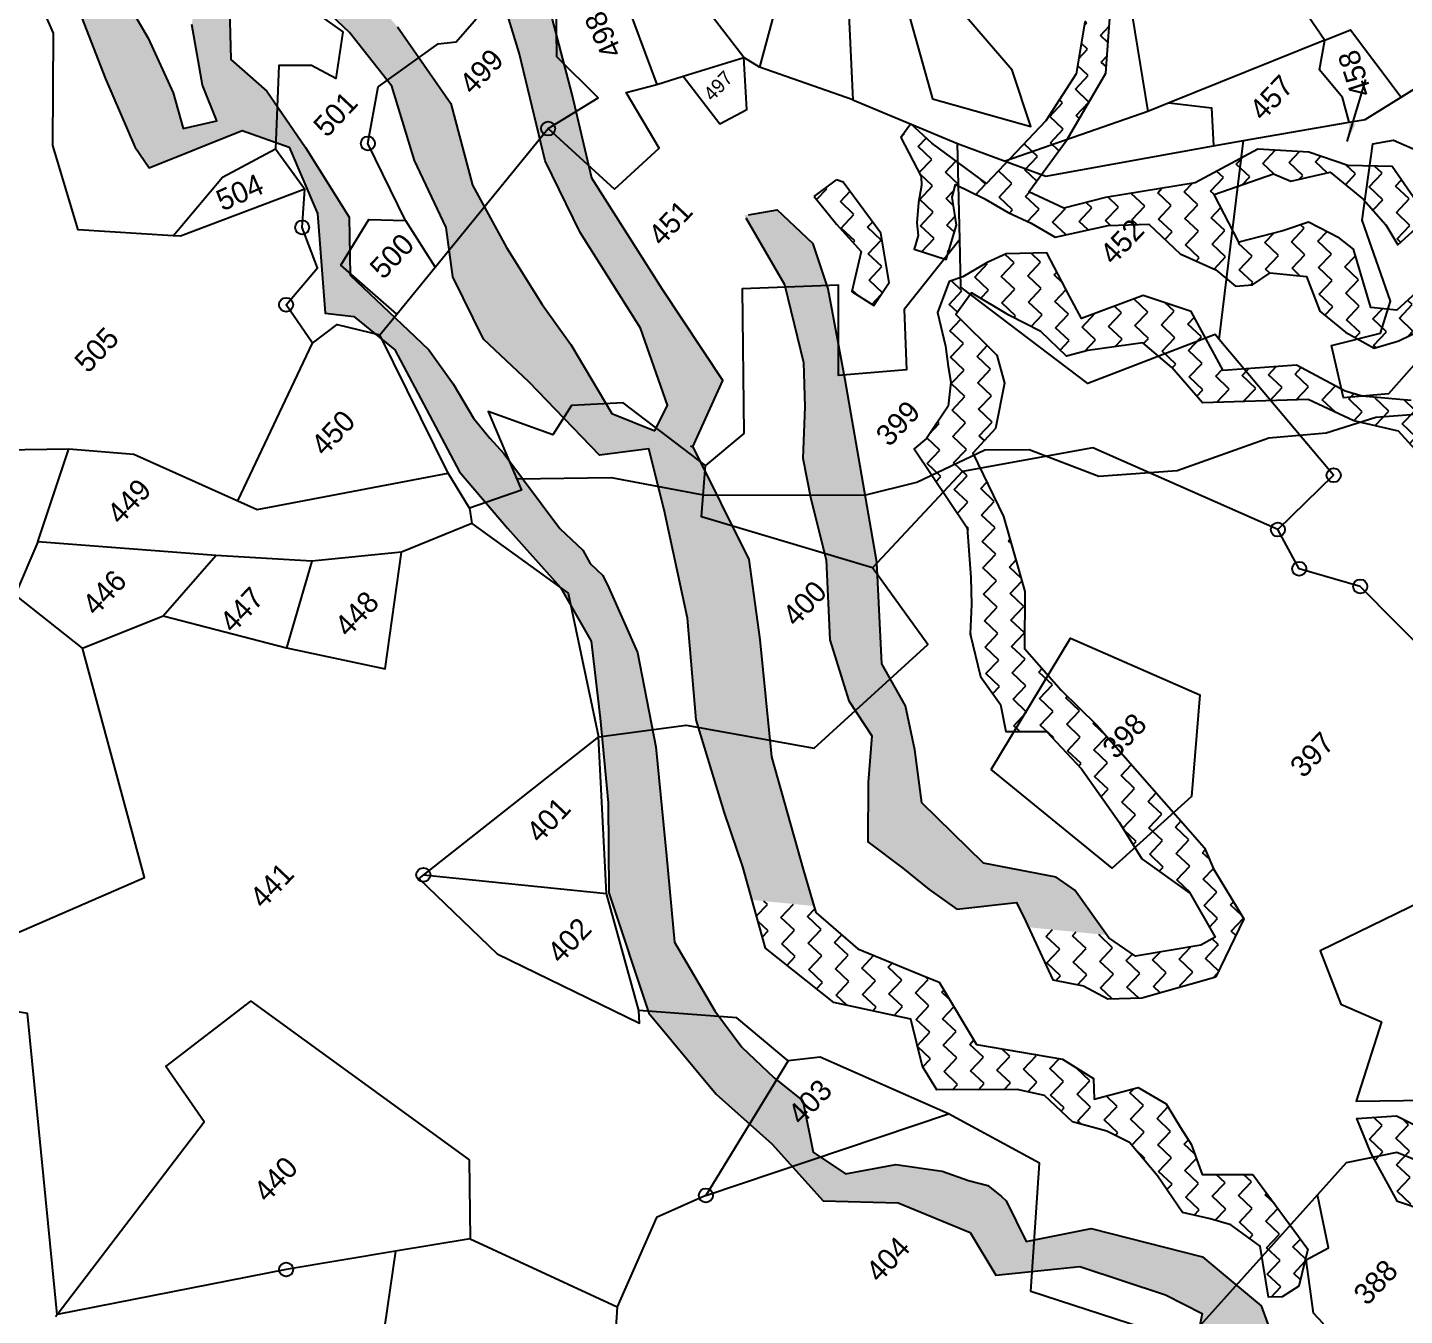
# Model space of a CAD drawing. Header units: metres. Extents: x 302481 to 307962, y 1946667 to 1951250.
# Drawn here: x 306619.2 to 307092.8, y 1948407.3 to 1948850.5 of the extents above; entities that cross this region are included whole.
import ezdxf

# ---------------------------------------------------------------- set-up
doc = ezdxf.new("R2010")
doc.units = ezdxf.units.M
for name, color, linetype in [('LINE_WATER', 4, 'Continuous'), ('POLY_HATCH', 12, 'Continuous'), ('POLY_PARCEL', 6, 'Continuous'), ('SYM_ARROW', 1, 'Continuous'), ('SYM_STONE', 1, 'Continuous'), ('TEXT_PARCEL', 7, 'Continuous')]:
    doc.layers.add(name, color=color, linetype=linetype)
doc.styles.get("Standard").update_dxf_attribs({"font": 'simplex.shx'})
doc.styles.add('TEXT_MAP', font='')
doc.styles.get('TEXT_MAP').set_extended_font_data('Kruti Dev 050')
doc.dimstyles.get("Standard").update_dxf_attribs({"dimtxt": 0.18, "dimasz": 0.18, "dimexe": 0.18, "dimexo": 0.0625, "dimgap": 0.09, "dimtad": 0, "dimtih": 1, "dimtoh": 1, "dimdec": 4, "dimzin": 0, "dimdsep": 46, "dimtxsty": 'Standard', "dimcen": 0.09, "dimadec": 0, "dimazin": 0, "dimtfac": 1, "dimtdec": 4, "dimtofl": 0, "dimtmove": 0, "dimatfit": 3, "dimfxl": 1, "dimtolj": 1, "dimtzin": 0, "dimarcsym": 0})
pattern_1 = [(46.59836, (306648.6593, 1946662.5794), (-0.253821, 9.096249), [6.434523, -6.434523]), (136.59836, (306653.0805, 1946667.2544), (-9.096249, -0.253821), [6.434523, -6.434523])]

# ---------------------------------------------------------------- blocks, each defined once
blk = doc.blocks.new('STONE')
blk.add_circle((0, 0), 0.851)
blk = doc.blocks.new('TEXTARROW')
blk.add_leader([(0.04, -0.01), (8.68, -0.01)], dimstyle='Standard', override={"dimtxt": 2.5, "dimasz": 2.5, "dimexe": 1.25, "dimexo": 0.625, "dimgap": 0.625, "dimtad": 1, "dimtih": 0, "dimtoh": 0, "dimzin": 8, "dimcen": 2.5, "dimtofl": 1})

msp = doc.modelspace()

# ---------------------------------------------------------------- hatches: boundary and pattern name
at = {"layer": 'POLY_HATCH'}
h = msp.add_hatch(dxfattribs=at)
h.set_pattern_fill('ZIGZAG', color=256, scale=2.026621, angle=46.5984, style=0)
h.set_pattern_definition(pattern_1)
h.paths.add_polyline_path([(306741.79, 1949129.05), (306744.25, 1949143.9), (306753.24, 1949182.16), (306749.5, 1949187.67), (306742.5, 1949187.23), (306738.91, 1949163.47), (306735.98, 1949157.19), (306730.04, 1949147.71), (306725.87, 1949144.11), (306726.97, 1949132.51), (306716.38, 1949108.56), (306703.07, 1949084.92), (306692.96, 1949071.84), (306688.44, 1949067.06), (306686.02, 1949056.53), (306682.65, 1949052.17), (306695.55, 1949048.27), (306704.21, 1949057.43), (306718, 1949077.6), (306728.4, 1949094.17)])
h.paths.add_polyline_path([(306694.07, 1949138.51), (306706.37, 1949156.31), (306707.89, 1949167.01), (306696.06, 1949159.92), (306680.43, 1949136.81), (306654.25, 1949109.12), (306625.19, 1949042.23), (306613.76, 1949028.67), (306613.2, 1948999.56), (306626.1, 1948980.26), (306637.05, 1948963.92), (306641.18, 1948940.94), (306643.43, 1948913.62), (306634.04, 1948877.82), (306637.76, 1948854.12), (306645.99, 1948832.83), (306656.14, 1948809.45), (306660.98, 1948802.23), (306692.95, 1948815.15), (306709.12, 1948809.32), (306718.97, 1948786.51), (306721.55, 1948752.19), (306731.37, 1948751.11), (306745.49, 1948739.57), (306756.41, 1948719.08), (306767.8, 1948697.6), (306784.27, 1948678.26), (306802.48, 1948657.83), (306813.07, 1948639.33), (306816.15, 1948612.89), (306818.88, 1948583.73), (306819.2, 1948552.71), (306832.87, 1948511.31), (306856.09, 1948483.45), (306875.25, 1948466.35), (306892.82, 1948446.68), (306918.64, 1948446.06), (306943.47, 1948435.8), (306952.33, 1948421.12), (306981.18, 1948424.13), (307010.59, 1948414.42), (307023.2, 1948407.99), (307018.89, 1948385.82), (307010.34, 1948373.77), (306973.72, 1948356.96), (306963.31, 1948344.23), (306931.79, 1948331.52), (306930.17, 1948318.21), (306922.23, 1948306.81), (306908.77, 1948301.58), (306903.85, 1948290.1), (306892.79, 1948284.67), (306876.71, 1948282.96), (306862.18, 1948268.68), (306834.99, 1948260.94), (306833.99, 1948261.58), (306832.24, 1948256.48), (306844.81, 1948250.64), (306878.93, 1948264.4), (306881.75, 1948274.56), (306890.34, 1948272.48), (306902.67, 1948275.15), (306912.17, 1948282.01), (306913.84, 1948291.75), (306917.53, 1948298.83), (306925.75, 1948295.58), (306932.6, 1948300.43), (306935.15, 1948306.31), (306937.33, 1948311.8), (306938.69, 1948318.82), (306939.73, 1948323.11), (306942.08, 1948322.4), (306952.17, 1948321.92), (306965.88, 1948330.83), (306976.47, 1948340.44), (306978.87, 1948351.75), (306990.54, 1948350.53), (307006.72, 1948354.09), (307024.49, 1948370.49), (307029.97, 1948382.66), (307032.02, 1948392.8), (307037.19, 1948387.91), (307038.1, 1948383.28), (307036.51, 1948370.44), (307035.92, 1948363.45), (307029.16, 1948355.5), (307023.26, 1948344.48), (307021.47, 1948339.39), (307014.83, 1948326.8), (307003.99, 1948312.15), (306997.57, 1948306.15), (306984.86, 1948303.07), (306973.07, 1948294.6), (306964.72, 1948288.16), (306953.25, 1948282.41), (306944.06, 1948278.27), (306946.89, 1948259.74), (306955.35, 1948262.31), (306966.78, 1948269.61), (306978.5, 1948280.41), (306981.1, 1948284.75), (306984.15, 1948286.38), (307007.56, 1948295.19), (307017.71, 1948306.72), (307024.47, 1948314.67), (307029.91, 1948328.39), (307032.1, 1948333.1), (307046.27, 1948353.66), (307049.43, 1948365.77), (307050.7, 1948375.89), (307051.95, 1948386.78), (307049, 1948395.61), (307043.55, 1948410.57), (307030.46, 1948421.44), (307023.32, 1948427.44), (306985.06, 1948437.21), (306962.7, 1948432.7), (306955.85, 1948446.73), (306954.25, 1948448.24), (306949.5, 1948451.98), (306942.86, 1948453.73), (306933.86, 1948456.96), (306917.9, 1948459.22), (306900.55, 1948456.01), (306889.49, 1948463.45), (306885.9, 1948481.18), (306876, 1948489.04), (306864.85, 1948499.58), (306855.59, 1948512.11), (306841.77, 1948535.75), (306839.01, 1948565.52), (306835.27, 1948603.02), (306828.96, 1948635.4), (306819.12, 1948657.7), (306817.07, 1948661.9), (306812.69, 1948666.04), (306810.24, 1948670.62), (306802.28, 1948678.15), (306782.97, 1948703.96), (306778.17, 1948709.25), (306772.56, 1948716.07), (306765.64, 1948727.89), (306757.18, 1948739.67), (306752.41, 1948744.19), (306730.12, 1948765.26), (306729.8, 1948785.29), (306714.8, 1948809.29), (306701.48, 1948828.68), (306689.16, 1948839.57), (306688.49, 1948861.53), (306689.2, 1948878.22), (306695.35, 1948894.28), (306690.74, 1948906.95), (306703.75, 1948941.43), (306696.04, 1948968.35), (306689.98, 1948991.43), (306684.76, 1948997.87), (306682.01, 1949013.3), (306680.77, 1949030.32), (306676.74, 1949049.98), (306666.8, 1949045.05), (306669.15, 1949015.65), (306676.48, 1948991.11), (306681.78, 1948981.57), (306681.45, 1948965.28), (306687.05, 1948944.9), (306684.2, 1948935.51), (306680.06, 1948916.79), (306679.27, 1948903.2), (306678.34, 1948880.69), (306677.63, 1948864), (306675.65, 1948851.54), (306679.32, 1948830.71), (306684.31, 1948818.44), (306672.75, 1948815.79), (306669.31, 1948828.1), (306660.66, 1948846.85), (306651.62, 1948862.46), (306646.26, 1948874.32), (306650.92, 1948888.02), (306652.7, 1948893.89), (306657.41, 1948906.04), (306658.64, 1948917.71), (306657.72, 1948923.11), (306657.8, 1948934.35), (306656.68, 1948946.72), (306654.52, 1948954.8), (306652.32, 1948964.43), (306647.04, 1948973.2), (306641.85, 1948978.87), (306635.44, 1948986.44), (306627.04, 1948995.89), (306625.46, 1949010.96), (306627.26, 1949030.4), (306636.44, 1949048.88), (306642.99, 1949064.57), (306650, 1949077.56), (306659.91, 1949097.61), (306666.63, 1949107.11), (306677.98, 1949117.51), (306684.76, 1949124.68), (306691.56, 1949131.08)])
h = msp.add_hatch(dxfattribs=at)
h.set_pattern_fill('ZIGZAG', color=256, scale=2.026621, angle=46.5984, style=0)
h.set_pattern_definition(pattern_1)
h.paths.add_polyline_path([(306871.05, 1948639.9), (306867.36, 1948667.4), (306848.09, 1948706.2), (306858.41, 1948729.08), (306837.65, 1948760.37), (306813.34, 1948798.75), (306806.54, 1948827.49), (306798.24, 1948859.01), (306800.21, 1948868.87), (306789.93, 1948886.64), (306788.77, 1948898.53), (306794.43, 1948920.54), (306794.54, 1948929.39), (306793.48, 1948954.33), (306792.46, 1948970.78), (306786.23, 1948991.05), (306779.65, 1949002.8), (306775.56, 1949027.69), (306780.9, 1949040.34), (306779.39, 1949053.93), (306780.7, 1949068.18), (306791.62, 1949084.4), (306790.24, 1949093.45), (306793.76, 1949110.03), (306802.85, 1949134.35), (306789.47, 1949136.53), (306787.49, 1949131.44), (306754.92, 1949075.97), (306756, 1949057.25), (306765.8, 1949031.39), (306763.3, 1948998.36), (306773.86, 1948973.85), (306781.91, 1948949.65), (306779.9, 1948919.48), (306776.1, 1948892.09), (306780.78, 1948866.66), (306788.27, 1948841.87), (306797.25, 1948804.62), (306809.29, 1948779.96), (306830.08, 1948747.03), (306839.33, 1948720.58), (306835.02, 1948711.7), (306820.17, 1948717.74), (306806.02, 1948741.41), (306796.24, 1948755.23), (306783.96, 1948774.85), (306772.21, 1948796.24), (306764.76, 1948824.34), (306746.41, 1948850.83), (306728.23, 1948871.46), (306734.48, 1948879.27), (306735.16, 1948918.64), (306738.22, 1948956.9), (306739.57, 1948993.35), (306739.6, 1949013.9), (306744.22, 1949038.11), (306748.65, 1949069.36), (306761.07, 1949109.06), (306770.07, 1949123.41), (306759.2, 1949130.93), (306743.8, 1949092.9), (306735.21, 1949063.3), (306724.57, 1949023.06), (306727.37, 1949006.69), (306720.53, 1948977.72), (306719.36, 1948955.96), (306719.56, 1948927.19), (306718.88, 1948887.82), (306717.17, 1948864.28), (306719.68, 1948858.48), (306729.93, 1948848.79), (306744.53, 1948830.41), (306752.28, 1948804.79), (306763.24, 1948781.7), (306765.47, 1948764.73), (306776.04, 1948743.3), (306791.72, 1948728.48), (306815.89, 1948703.33), (306832.86, 1948705.57), (306838.14, 1948684.58), (306846.21, 1948647.22), (306849.19, 1948612.32), (306858.88, 1948580.3), (306865.26, 1948561.69), (306868.45, 1948550.29), (306889.75, 1948548.18), (306886.14, 1948560.46), (306875.09, 1948599.49)])
h.paths.add_polyline_path([(306911.31, 1948666.59), (306900.5, 1948729.25), (306894.58, 1948760.62), (306889.48, 1948776.04), (306877.09, 1948787.76), (306865.74, 1948785.86), (306879.54, 1948762.09), (306886.14, 1948735.26), (306886.56, 1948720), (306885.87, 1948702.36), (306888.6, 1948688.35), (306893.88, 1948667.35), (306895.22, 1948639.79), (306901.67, 1948618.83), (306909.63, 1948606.73), (306908.31, 1948590.83), (306908.28, 1948570.28), (306920.27, 1948561.22), (306929.29, 1948553.84), (306938.87, 1948547.07), (306959.36, 1948549.41), (306962.47, 1948543.04), (306963.46, 1948540.88), (306990.48, 1948538.21), (306979.41, 1948553.68), (306973.06, 1948558.17), (306948.02, 1948562.91), (306926.81, 1948583.72), (306924.37, 1948601.95), (306921.23, 1948617.04), (306913.04, 1948631.6)])
h = msp.add_hatch(dxfattribs=at)
h.set_pattern_fill('ZIGZAG', color=256, scale=2.026621, angle=46.5984, style=0)
h.set_pattern_definition(pattern_1)
h.paths.add_polyline_path([(307103.22, 1948992.38), (307094.35, 1948981.78), (307070.07, 1948966.54), (307056.91, 1948952.63), (307053.24, 1948938.32), (307050.18, 1948926.73), (307053.04, 1948908.88), (307052.71, 1948896.01), (307045.99, 1948881.94), (307040.18, 1948871.63), (307030.32, 1948910.6), (307025.66, 1948944.64), (307034.14, 1948956.39), (307043.19, 1948959.69), (307052.23, 1948962.99), (307056.76, 1948983.08), (307065.06, 1949000.91), (307072.4, 1949010.01), (307058.77, 1949017.81), (307046.42, 1948996.03), (307041.25, 1948987.5), (307034.55, 1948968.47), (307026.89, 1948960.37), (307018.22, 1948940.62), (307018.9, 1948930.76), (307018.8, 1948894.82), (307007.32, 1948886.77), (306985.92, 1948870.97), (306982.86, 1948852.38), (306979.94, 1948834.61), (306969.51, 1948818.46), (306949.1, 1948796.88), (306930.22, 1948810.7), (306922.98, 1948817.39), (306919.62, 1948812.72), (306926.61, 1948799.29), (306926.69, 1948796.18), (306925.69, 1948790.31), (306925.1, 1948783.28), (306925.61, 1948779.02), (306924.18, 1948774.3), (306935.18, 1948770.72), (306938.75, 1948782.5), (306937.31, 1948792.2), (306938.36, 1948796.51), (306948.23, 1948791.73), (306956.53, 1948786.9), (306964.42, 1948783.23), (306972.73, 1948778.41), (306990.92, 1948782.43), (307004.92, 1948782.83), (307015.71, 1948772.62), (307027.93, 1948767.13), (307034.7, 1948761.48), (307040.53, 1948762.04), (307046.65, 1948766.11), (307059.14, 1948764.9), (307063.75, 1948752.96), (307072.54, 1948745.74), (307082.42, 1948740.18), (307090.92, 1948742.76), (307099.37, 1948746.89), (307105.66, 1948744.73), (307113.9, 1948742.24), (307123.49, 1948733.17), (307134.37, 1948719.85), (307137.71, 1948711.38), (307145.84, 1948699.16), (307149.1, 1948693.8), (307159.07, 1948685.13), (307170.95, 1948677.68), (307186.29, 1948657.87), (307188.81, 1948650.93), (307205.09, 1948653.73), (307193.11, 1948678.7), (307183.56, 1948686.21), (307163.79, 1948697.33), (307156.6, 1948704.13), (307157.22, 1948724.01), (307150.7, 1948734.72), (307135.62, 1948745.2), (307125.23, 1948755.02), (307111.03, 1948761.63), (307102.01, 1948764.1), (307090.24, 1948753.25), (307081.26, 1948754.16), (307075.26, 1948774.24), (307070.49, 1948777.99), (307059.82, 1948783.53), (307050.95, 1948780.55), (307035.88, 1948776.62), (307027.36, 1948793.02), (307047.8, 1948800.22), (307053.71, 1948797.66), (307067.25, 1948800.77), (307078.8, 1948791.36), (307086.43, 1948782.63), (307090.51, 1948775.73), (307099.14, 1948783.57), (307110.13, 1948766.36), (307116.79, 1948764.6), (307123.6, 1948771.8), (307146.52, 1948773.62), (307156.19, 1948775.84), (307159.92, 1948767.77), (307167.5, 1948746.97), (307173.6, 1948737.41), (307184.13, 1948736.54), (307190.8, 1948734.78), (307197.79, 1948721.35), (307200.5, 1948707.41), (307206.42, 1948690.45), (307225.37, 1948689.15), (307236, 1948685.17), (307243.3, 1948674.47), (307247.46, 1948664.47), (307246.2, 1948653.53), (307257.67, 1948632.84), (307261.44, 1948623.21), (307261.72, 1948613.1), (307261.62, 1948602.58), (307264.95, 1948595.02), (307278.33, 1948605.19), (307279.63, 1948628.31), (307276.28, 1948648.92), (307260.64, 1948665.93), (307258.41, 1948682.81), (307257.33, 1948695.27), (307252.2, 1948701.12), (307230.21, 1948702.03), (307210.01, 1948704.59), (307215.77, 1948725.47), (307211.57, 1948739.33), (307202.82, 1948744.15), (307182.4, 1948746.25), (307183.63, 1948761.02), (307181.99, 1948786.56), (307160.18, 1948793.26), (307132.6, 1948784.29), (307137.64, 1948798.47), (307136.56, 1948828.51), (307124.88, 1948843.08), (307118.36, 1948834.43), (307120.89, 1948806.45), (307121.48, 1948796.85), (307119.42, 1948783.91), (307114.2, 1948790.76), (307098.91, 1948787.77), (307088.63, 1948802.72), (307073.39, 1948803), (307059.99, 1948807.65), (307042.37, 1948808.66), (307020.79, 1948797.12), (306990, 1948791.99), (306975.65, 1948788.38), (306963.66, 1948793.99), (306976.84, 1948811.95), (306990.14, 1948834.89), (306992.17, 1948863.39), (307004.46, 1948865.9), (307023.98, 1948886), (307028.23, 1948890.77), (307040.2, 1948864.43), (307046.21, 1948862.18), (307059.44, 1948878.06), (307062.97, 1948894.7), (307067.38, 1948908.23), (307061.07, 1948926.03), (307065.46, 1948940.34), (307073.9, 1948959.22), (307105.66, 1948960.04), (307118.66, 1948943.07), (307130.8, 1948957.27), (307135.06, 1948974.15)])
h = msp.add_hatch(dxfattribs=at)
h.set_pattern_fill('ZIGZAG', color=256, scale=2.026621, angle=46.5984, style=0)
h.set_pattern_definition(pattern_1)
h.paths.add_polyline_path([(306899.8, 1948797.36), (306897.44, 1948798.07), (306889.81, 1948792.4), (306897.47, 1948782.89), (306905.91, 1948773.4), (306902.78, 1948759.68), (306910.31, 1948754.83), (306915.54, 1948762.77), (306912.74, 1948779.82)])
h = msp.add_hatch(dxfattribs=at)
h.set_pattern_fill('ZIGZAG', color=256, scale=2.026621, angle=46.5984, style=0)
h.set_pattern_definition(pattern_1)
h.paths.add_polyline_path([(306962.25, 1948656.46), (306954.93, 1948682.23), (306944.33, 1948704.03), (306952.13, 1948712.51), (306955.27, 1948728.13), (306952.61, 1948737.83), (306938.46, 1948751.79), (306943.94, 1948759.26), (306956.74, 1948751.6), (306967.74, 1948745.88), (306976.58, 1948737.4), (306983.97, 1948739.43), (307002.82, 1948742.02), (307012.83, 1948733.57), (307023.42, 1948721.4), (307059.77, 1948722.49), (307075.38, 1948715.14), (307090.77, 1948711.66), (307102.18, 1948699.15), (307108.22, 1948673.25), (307119.39, 1948665.54), (307139.6, 1948661.37), (307147.76, 1948639.17), (307157.97, 1948615.03), (307167.7, 1948601.37), (307185.03, 1948594.98), (307209.58, 1948587.32), (307222.97, 1948566.58), (307225, 1948539.94), (307223.66, 1948522.99), (307218.59, 1948515.62), (307230.68, 1948514.42), (307231.21, 1948515.21), (307236.93, 1948528.49), (307234.42, 1948543.18), (307232.37, 1948558.35), (307233.33, 1948566.11), (307243.77, 1948543.91), (307246.9, 1948532.29), (307245.82, 1948520.54), (307239.63, 1948515.45), (307238.61, 1948513.63), (307247.68, 1948512.74), (307255.56, 1948523.93), (307253.59, 1948543.83), (307235.51, 1948572.64), (307229.54, 1948589.72), (307226.81, 1948590.03), (307208.63, 1948599.63), (307189.79, 1948605.33), (307178.44, 1948607.73), (307167.92, 1948622.22), (307162.15, 1948648.14), (307156.72, 1948661.62), (307149.82, 1948671.93), (307138.04, 1948675.49), (307129.42, 1948677.58), (307114.82, 1948684.56), (307118.18, 1948704.13), (307114.18, 1948707.91), (307102.61, 1948718.09), (307095.1, 1948722.16), (307078.32, 1948723.63), (307072.44, 1948725.41), (307055.74, 1948734.35), (307030.49, 1948732.47), (307019.42, 1948752.79), (307002.94, 1948758.37), (306981.75, 1948750.37), (306977.65, 1948758.04), (306969.84, 1948773), (306955.84, 1948772.6), (306949.3, 1948769.69), (306940.87, 1948764.78), (306936.24, 1948763.09), (306932.25, 1948752.47), (306934.91, 1948740.86), (306935.88, 1948733.88), (306936.8, 1948728.46), (306935.86, 1948720.26), (306928.38, 1948709.14), (306924.19, 1948705.52), (306942.46, 1948678.4), (306943.7, 1948661.3), (306943.96, 1948651.97), (306943.46, 1948641.83), (306946.97, 1948627.14), (306953.85, 1948617.6), (306955.67, 1948608.31), (306969.74, 1948608.3), (306981.77, 1948595.4), (306994.73, 1948577.08), (307002.48, 1948564.46), (307019.16, 1948552.47), (307027.74, 1948537.53), (307023.27, 1948534.96), (307032.84, 1948534.01), (307037.6, 1948543.75), (307027.21, 1948560.96), (307024.02, 1948568.21), (306987.06, 1948610.39), (306974.71, 1948622.54), (306962.14, 1948636.78)])
h = msp.add_hatch(dxfattribs=at)
h.set_pattern_fill('ZIGZAG', color=256, scale=2.026621, angle=46.5984, style=0)
h.set_pattern_definition(pattern_1)
h.paths.add_polyline_path([(307023.24, 1948455.79), (307019.43, 1948466.25), (307015.75, 1948472.02), (307010.83, 1948480.1), (307001.28, 1948485.7), (306986.12, 1948481.75), (306985.93, 1948488.79), (306975.17, 1948495.53), (306945.67, 1948500.56), (306932.75, 1948521.93), (306926.22, 1948524.68), (306904.84, 1948533.47), (306890.4, 1948545.98), (306889.75, 1948548.18), (306868.45, 1948550.29), (306873.08, 1948533.72), (306896.49, 1948515.01), (306923.07, 1948509.3), (306927.05, 1948492.97), (306931.97, 1948484.89), (306959.56, 1948485.08), (306969.01, 1948483), (306978.66, 1948473.88), (306990.49, 1948470.69), (306998.23, 1948466.8), (307007.94, 1948455.33), (307016.51, 1948442.66), (307025.97, 1948440.58), (307033.07, 1948438.43), (307043.26, 1948431.08), (307046.09, 1948413.55), (307050.78, 1948413.68), (307056.55, 1948417.37), (307059.65, 1948430.08), (307040.72, 1948455.84)])
h = msp.add_hatch(dxfattribs=at)
h.set_pattern_fill('ZIGZAG', color=256, scale=2.026621, angle=46.5984, style=0)
h.set_pattern_definition(pattern_1)
h.paths.add_polyline_path([(306991.15, 1948537.27), (306990.48, 1948538.21), (306963.46, 1948540.88), (306971.83, 1948522.75), (306982.46, 1948520.7), (306990.8, 1948516.24), (307002.54, 1948516.58), (307027.9, 1948523.87), (307032.84, 1948534.01), (307023.27, 1948534.96), (307022.76, 1948534.67), (307000.28, 1948530.91)])
h = msp.add_hatch(dxfattribs=at)
h.set_pattern_fill('ZIGZAG', color=256, scale=2.026621, angle=46.5984, style=0)
h.set_pattern_definition(pattern_1)
h.paths.add_polyline_path([(307129.4, 1948413.75), (307124.59, 1948435.16), (307117.83, 1948442.47), (307097.78, 1948451.21), (307093.98, 1948470.31), (307124.04, 1948450.55), (307133.91, 1948449.42), (307141.55, 1948452.68), (307147.46, 1948468.08), (307146.24, 1948478.35), (307147.29, 1948482.84), (307161.56, 1948474.81), (307166.95, 1948474.73), (307171.63, 1948474.86), (307178.57, 1948478.34), (307184.51, 1948483.66), (307186.48, 1948488.64), (307186.65, 1948491.22), (307197.22, 1948498.55), (307199.98, 1948500.5), (307208.94, 1948498.41), (307221.3, 1948500.4), (307230.68, 1948514.42), (307218.59, 1948515.62), (307213.36, 1948508.02), (307189.19, 1948505.9), (307178.81, 1948493.65), (307159.85, 1948491.69), (307139.53, 1948489.56), (307132.76, 1948463.04), (307118.86, 1948461.59), (307090.1, 1948476.01), (307076.49, 1948475.09), (307081.25, 1948463.2), (307090.5, 1948446.45), (307109.79, 1948439.98), (307117.27, 1948423.34), (307112.8, 1948389.09), (307109.43, 1948372.88), (307108.02, 1948355.97), (307104.72, 1948339.48), (307101.5, 1948328.85), (307090.69, 1948313.08), (307080.05, 1948299.42), (307074.59, 1948293.64), (307067.98, 1948286.66), (307063.4, 1948282.78), (307056.55, 1948276.5), (307052.42, 1948273.1), (307058.3, 1948267.03), (307084.03, 1948286.39), (307106.86, 1948307.38), (307108.44, 1948323.65), (307122.04, 1948357.31), (307123.28, 1948380.3)])

# ---------------------------------------------------------------- linework, layer by layer
at = {"layer": 'LINE_WATER'}
msp.add_lwpolyline([(306787.45, 1948695.17), (306819.89, 1948695.68), (306851.61, 1948689.7), (306907.09, 1948689.61), (306925.14, 1948694.08), (306948.49, 1948705.16), (306963.75, 1948705.35), (306987.66, 1948696.1), (307014.65, 1948698.08), (307046.23, 1948709.38), (307065.94, 1948711.1), (307083.02, 1948716.49), (307107.27, 1948718.33), (307133.82, 1948718.84), (307150.38, 1948721.41)], dxfattribs=at)
at = {"layer": 'POLY_HATCH'}
for points in [[(306835.02, 1948711.7), (306839.33, 1948720.58), (306830.08, 1948747.03), (306809.29, 1948779.96), (306797.25, 1948804.62), (306788.27, 1948841.87), (306780.78, 1948866.66), (306776.1, 1948892.09), (306779.9, 1948919.48), (306781.91, 1948949.65), (306773.86, 1948973.85), (306763.3, 1948998.36), (306765.8, 1949031.39), (306756, 1949057.25), (306754.92, 1949075.97), (306787.49, 1949131.44), (306789.47, 1949136.53)], [(306837.65, 1948760.37), (306813.34, 1948798.75), (306806.54, 1948827.49), (306798.24, 1948859.01), (306800.21, 1948868.87), (306789.93, 1948886.64), (306788.77, 1948898.53), (306794.43, 1948920.54), (306794.54, 1948929.39)], [(306651.62, 1948862.46), (306660.66, 1948846.85), (306669.31, 1948828.1), (306672.75, 1948815.79), (306684.31, 1948818.44), (306679.32, 1948830.71), (306675.65, 1948851.54)], [(306688.49, 1948861.53), (306689.16, 1948839.57), (306701.48, 1948828.68), (306714.8, 1948809.29), (306729.8, 1948785.29), (306730.12, 1948765.26), (306752.41, 1948744.19), (306757.18, 1948739.67), (306765.64, 1948727.89), (306772.56, 1948716.07), (306778.17, 1948709.25), (306782.97, 1948703.96), (306802.28, 1948678.15), (306810.24, 1948670.62), (306812.69, 1948666.04), (306817.07, 1948661.9), (306819.12, 1948657.7), (306828.96, 1948635.4), (306835.27, 1948603.02), (306839.01, 1948565.52), (306841.77, 1948535.75), (306855.59, 1948512.11), (306864.85, 1948499.58), (306876, 1948489.04), (306885.9, 1948481.18), (306889.49, 1948463.45), (306900.55, 1948456.01), (306917.9, 1948459.22), (306933.86, 1948456.96), (306942.86, 1948453.73), (306949.5, 1948451.98), (306954.25, 1948448.24), (306955.85, 1948446.73), (306962.7, 1948432.7), (306985.06, 1948437.21), (307023.32, 1948427.44), (307030.46, 1948421.44), (307043.55, 1948410.57), (307049, 1948395.61)], [(307098.91, 1948787.77), (307088.63, 1948802.72), (307073.39, 1948803), (307059.99, 1948807.65), (307042.37, 1948808.66), (307020.79, 1948797.12), (306990, 1948791.99), (306975.65, 1948788.38), (306963.66, 1948793.99), (306976.84, 1948811.95), (306990.14, 1948834.89), (306992.17, 1948863.39)], [(307059.65, 1948430.08), (307056.55, 1948417.37), (307050.78, 1948413.68), (307046.09, 1948413.55), (307043.26, 1948431.08), (307033.07, 1948438.43), (307025.97, 1948440.58), (307016.51, 1948442.66), (307007.94, 1948455.33), (306998.23, 1948466.8), (306990.49, 1948470.69), (306978.66, 1948473.88), (306969.01, 1948483), (306959.56, 1948485.08), (306931.97, 1948484.89), (306927.05, 1948492.97), (306923.07, 1948509.3), (306896.49, 1948515.01), (306873.08, 1948533.72), (306865.26, 1948561.69), (306858.88, 1948580.3), (306849.19, 1948612.32), (306846.21, 1948647.22), (306838.14, 1948684.58), (306832.86, 1948705.57), (306815.89, 1948703.33), (306791.72, 1948728.48), (306776.04, 1948743.3), (306765.47, 1948764.73), (306763.24, 1948781.7), (306752.28, 1948804.79), (306744.53, 1948830.41), (306729.93, 1948848.79), (306719.68, 1948858.48)], [(306637.76, 1948854.12), (306645.99, 1948832.83), (306656.14, 1948809.45), (306660.98, 1948802.23), (306692.95, 1948815.15), (306709.12, 1948809.32), (306718.97, 1948786.51), (306721.55, 1948752.19), (306731.37, 1948751.11), (306745.49, 1948739.57), (306756.41, 1948719.08), (306767.8, 1948697.6), (306784.27, 1948678.26), (306802.48, 1948657.83), (306813.07, 1948639.33), (306816.15, 1948612.89), (306818.88, 1948583.73), (306819.2, 1948552.71), (306832.87, 1948511.31), (306856.09, 1948483.45), (306875.25, 1948466.35), (306892.82, 1948446.68), (306918.64, 1948446.06), (306943.47, 1948435.8), (306952.33, 1948421.12), (306981.18, 1948424.13), (307010.59, 1948414.42), (307023.2, 1948407.99), (307018.89, 1948385.82)], [(306746.41, 1948850.83), (306764.76, 1948824.34), (306772.21, 1948796.24), (306783.96, 1948774.85), (306796.24, 1948755.23), (306806.02, 1948741.41), (306820.17, 1948717.74)], [(306982.86, 1948852.38), (306979.94, 1948834.61), (306969.51, 1948818.46), (306949.1, 1948796.88), (306930.22, 1948810.7), (306922.98, 1948817.39), (306919.62, 1948812.72)], [(306919.62, 1948812.72), (306926.61, 1948799.29), (306926.69, 1948796.18), (306925.69, 1948790.31), (306925.1, 1948783.28), (306925.61, 1948779.02), (306924.18, 1948774.3), (306935.18, 1948770.72), (306938.75, 1948782.5), (306937.31, 1948792.2), (306938.36, 1948796.51), (306948.23, 1948791.73), (306956.53, 1948786.9), (306964.42, 1948783.23), (306972.73, 1948778.41), (306990.92, 1948782.43), (307004.92, 1948782.83), (307015.71, 1948772.62), (307027.93, 1948767.13), (307034.7, 1948761.48), (307040.53, 1948762.04), (307046.65, 1948766.11), (307059.14, 1948764.9), (307063.75, 1948752.96), (307072.54, 1948745.74), (307082.42, 1948740.18), (307090.92, 1948742.76), (307099.37, 1948746.89)], [(307102.01, 1948764.1), (307090.24, 1948753.25), (307081.26, 1948754.16), (307075.26, 1948774.24), (307070.49, 1948777.99), (307059.82, 1948783.53), (307050.95, 1948780.55), (307035.88, 1948776.62), (307027.36, 1948793.02), (307047.8, 1948800.22), (307053.71, 1948797.66), (307067.25, 1948800.77), (307078.8, 1948791.36), (307086.43, 1948782.63), (307090.51, 1948775.73), (307099.14, 1948783.57)], [(306889.81, 1948792.4), (306897.44, 1948798.07)], [(306889.81, 1948792.4), (306897.47, 1948782.89), (306905.91, 1948773.4), (306902.78, 1948759.68), (306910.31, 1948754.83), (306915.54, 1948762.77), (306912.74, 1948779.82), (306899.8, 1948797.36), (306897.44, 1948798.07)], [(306866.22, 1948785.04), (306879.54, 1948762.09), (306886.14, 1948735.26), (306886.56, 1948720), (306885.87, 1948702.36), (306888.6, 1948688.35), (306893.88, 1948667.35), (306895.22, 1948639.79), (306901.67, 1948618.83), (306909.63, 1948606.73), (306908.31, 1948590.83), (306908.28, 1948570.28), (306920.27, 1948561.22), (306929.29, 1948553.84), (306938.87, 1948547.07), (306959.36, 1948549.41), (306962.47, 1948543.04), (306971.83, 1948522.75), (306982.46, 1948520.7), (306990.8, 1948516.24), (307002.54, 1948516.58), (307027.9, 1948523.87)], [(306867.23, 1948786.11), (306877.09, 1948787.76)], [(307095.1, 1948722.16), (307078.32, 1948723.63), (307072.44, 1948725.41), (307055.74, 1948734.35), (307030.49, 1948732.47), (307019.42, 1948752.79), (307002.94, 1948758.37), (306981.75, 1948750.37), (306977.65, 1948758.04), (306969.84, 1948773), (306955.84, 1948772.6), (306949.3, 1948769.69), (306940.87, 1948764.78), (306936.24, 1948763.09), (306932.25, 1948752.47), (306934.91, 1948740.86), (306935.88, 1948733.88), (306936.8, 1948728.46), (306935.86, 1948720.26), (306928.38, 1948709.14), (306924.19, 1948705.52), (306942.46, 1948678.4), (306943.7, 1948661.3), (306943.96, 1948651.97), (306943.46, 1948641.83), (306946.97, 1948627.14), (306953.85, 1948617.6), (306955.67, 1948608.31), (306969.74, 1948608.3), (306981.77, 1948595.4), (306994.73, 1948577.08), (307002.48, 1948564.46), (307019.16, 1948552.47), (307027.74, 1948537.53), (307022.76, 1948534.67), (307000.28, 1948530.91), (306991.15, 1948537.27), (306979.41, 1948553.68), (306973.06, 1948558.17), (306948.02, 1948562.91), (306926.81, 1948583.72), (306924.37, 1948601.95), (306921.23, 1948617.04), (306913.04, 1948631.6), (306911.31, 1948666.59), (306900.5, 1948729.25), (306894.58, 1948760.62), (306889.48, 1948776.04), (306877.09, 1948787.76)], [(306848.09, 1948706.2), (306858.41, 1948729.08), (306837.65, 1948760.37)], [(307102.18, 1948699.15), (307090.77, 1948711.66), (307075.38, 1948715.14), (307059.77, 1948722.49), (307023.42, 1948721.4), (307012.83, 1948733.57), (307002.82, 1948742.02), (306983.97, 1948739.43), (306976.58, 1948737.4), (306967.74, 1948745.88), (306956.74, 1948751.6), (306943.94, 1948759.26), (306938.46, 1948751.79), (306952.61, 1948737.83), (306955.27, 1948728.13), (306952.13, 1948712.51), (306944.33, 1948704.03), (306954.93, 1948682.23), (306962.25, 1948656.46), (306962.14, 1948636.78), (306974.71, 1948622.54), (306987.06, 1948610.39), (307024.02, 1948568.21), (307027.21, 1948560.96), (307037.6, 1948543.75), (307027.9, 1948523.87)], [(306820.17, 1948717.74), (306835.02, 1948711.7)], [(306847.22, 1948706.56), (306848.09, 1948706.2), (306867.36, 1948667.4), (306871.05, 1948639.9), (306875.09, 1948599.49), (306886.14, 1948560.46), (306890.4, 1948545.98), (306904.84, 1948533.47), (306926.22, 1948524.68), (306932.75, 1948521.93), (306945.67, 1948500.56), (306975.17, 1948495.53), (306985.93, 1948488.79), (306986.12, 1948481.75), (307001.28, 1948485.7), (307010.83, 1948480.1), (307015.75, 1948472.02), (307019.43, 1948466.25), (307023.24, 1948455.79), (307040.72, 1948455.84)], [(307109.79, 1948439.98), (307090.5, 1948446.45), (307081.25, 1948463.2), (307076.49, 1948475.09), (307090.1, 1948476.01), (307118.86, 1948461.59)], [(307040.72, 1948455.84), (307059.65, 1948430.08)]]:
    msp.add_lwpolyline(points, dxfattribs=at)
at = {"layer": 'POLY_PARCEL'}
for points in [[(306669.25, 1948778.87), (306636.6, 1948780.93), (306627.9, 1948809.94), (306628.07, 1948848.64), (306608.1, 1948893.84), (306611.4, 1948941.85), (306652.2, 1948988.47)], [(306833.42, 1948960.96), (306892.32, 1948962.45), (306930.54, 1948825.99)], [(306889.05, 1948904.13), (306871, 1948836.91)], [(306889.05, 1948904.13), (306900.15, 1948889.31), (306903.1, 1948825.61)], [(307028.11, 1948900.93), (307065.44, 1948846.18)], [(306930.54, 1948825.99), (306964.31, 1948816.45), (306957.93, 1948835.85), (306942.19, 1948854.07), (306952.74, 1948892.63), (306995.67, 1948876.59)], [(306705.3, 1948881.83), (306700.16, 1948868.67), (306727.65, 1948849.1), (306725.25, 1948832.98), (306716.91, 1948837.43), (306705.62, 1948837.49), (306704.49, 1948808.82)], [(306995.67, 1948876.59), (307004.54, 1948821.64)], [(306865.55, 1948840.23), (306842.06, 1948870.91)], [(306798.24, 1948815.76), (306815.46, 1948826.33), (306801.28, 1948840.42), (306801.02, 1948858.49), (306823.66, 1948863.37), (306835.61, 1948830.97)], [(306749.21, 1948784.08), (306736.27, 1948810.66), (306739.78, 1948830.14), (306760.47, 1948844.96), (306766.6, 1948845.64), (306775.9, 1948856.3)], [(307065.44, 1948846.18), (307011.94, 1948824.62)], [(307073.77, 1948817.96), (307071.52, 1948826.47), (307063.6, 1948835.94), (307065.44, 1948846.18)], [(307065.44, 1948846.18), (307074.32, 1948849.77), (307091.71, 1948826.62)], [(306844.7, 1948833.78), (306857.3, 1948817.44), (306866.65, 1948822.35), (306865.55, 1948840.23)], [(306844.7, 1948833.78), (306865.55, 1948840.23)], [(306871, 1948836.91), (306865.55, 1948840.23)], [(306903.1, 1948825.61), (306871, 1948836.91)], [(306835.61, 1948830.97), (306844.7, 1948833.78)], [(307091.71, 1948826.62), (307103.02, 1948833.63)], [(306798.24, 1948815.76), (306821.08, 1948794.91), (306836.44, 1948809.07), (306825.11, 1948828.23), (306835.61, 1948830.97)], [(306903.1, 1948825.61), (306939.14, 1948810.59)], [(307011.94, 1948824.62), (307004.54, 1948821.64)], [(307011.94, 1948824.62), (307026.47, 1948822.86), (307027.16, 1948809.82)], [(307073.77, 1948817.96), (307079.3, 1948818.92), (307091.71, 1948826.62)], [(307004.54, 1948821.64), (306955.52, 1948804.56)], [(307037.51, 1948811.68), (307073.77, 1948817.96)], [(306759.35, 1948768.07), (306798.24, 1948815.76)], [(306669.25, 1948778.87), (306686.25, 1948799.08), (306704.49, 1948808.82)], [(306704.49, 1948808.82), (306714.62, 1948794.9)], [(306939.84, 1948777.57), (306939.14, 1948810.59)], [(306939.14, 1948810.59), (306955.52, 1948804.56)], [(306955.52, 1948804.56), (306969.42, 1948799.44), (307027.16, 1948809.82)], [(307027.16, 1948809.82), (307037.51, 1948811.68)], [(307029.13, 1948743.18), (307037.51, 1948811.68)], [(307232.65, 1948792.44), (307217.2, 1948739.29), (307246.52, 1948730.93), (307231.98, 1948671.98), (307191.27, 1948686.15), (307152.17, 1948707.96), (307161.4, 1948721.04), (307154.41, 1948729.42), (307141.43, 1948728.14), (307119.42, 1948739.32), (307098.78, 1948737.42), (307087.33, 1948724.48), (307071.92, 1948723.13), (307067.7, 1948741.08), (307084.64, 1948745.3), (307088.07, 1948756.39), (307078.33, 1948784.28), (307081.95, 1948810.52), (307089.08, 1948811.83), (307109, 1948803.02)], [(306714.62, 1948794.9), (306671.83, 1948778.71), (306669.25, 1948778.87)], [(306717.16, 1948741.88), (306708.12, 1948755.15), (306718.97, 1948767.88), (306713.65, 1948781.75), (306714.62, 1948794.9)], [(306746.16, 1948751.9), (306726.92, 1948768.81), (306736.59, 1948784.43), (306749.21, 1948784.08)], [(306749.21, 1948784.08), (306759.35, 1948768.07)], [(306939.84, 1948777.57), (306920.76, 1948753.52), (306921.52, 1948732.71), (306898.16, 1948730.8), (306898.17, 1948761.86), (306865.04, 1948760.63), (306865.54, 1948710.85), (306852.4, 1948699.84)], [(307029.13, 1948743.18), (307027.7, 1948744.88), (306983.91, 1948728.05), (306940.19, 1948761.21), (306939.84, 1948777.57)], [(306746.16, 1948751.9), (306759.35, 1948768.07)], [(306740.31, 1948744.73), (306746.16, 1948751.9)], [(306717.16, 1948741.88), (306725.66, 1948748.38), (306740.31, 1948744.73)], [(306691.56, 1948687.61), (306717.16, 1948741.88)], [(306763.86, 1948697.19), (306740.31, 1948744.73)], [(307049.31, 1948677.74), (307068.49, 1948696.44), (307029.13, 1948743.18)], [(306852.4, 1948699.84), (306824.11, 1948721.4), (306806.29, 1948720.49), (306799.87, 1948710.37), (306777.61, 1948718.38), (306789.09, 1948691.33), (306771.25, 1948685.09)], [(306580.96, 1948667.96), (306583.51, 1948687.1), (306595.48, 1948705), (306633.42, 1948705.57)], [(306622.76, 1948673.51), (306633.42, 1948705.57)], [(306633.42, 1948705.57), (306655.78, 1948703.72), (306691.56, 1948687.61)], [(306985.66, 1948705.93), (306940.77, 1948697.77), (306909.83, 1948664.63)], [(307049.31, 1948677.74), (306985.66, 1948705.93)], [(306909.83, 1948664.63), (306851.02, 1948682.12), (306852.4, 1948699.84)], [(306691.56, 1948687.61), (306698.14, 1948684.65), (306763.86, 1948697.19)], [(306771.25, 1948685.09), (306763.86, 1948697.19)], [(306771.25, 1948685.09), (306771.96, 1948679.86)], [(306771.96, 1948679.86), (306747.84, 1948669.97)], [(306771.96, 1948679.86), (306805.15, 1948655.86), (306815.54, 1948606.42)], [(307114.51, 1948620.92), (307077.65, 1948658.19), (307056.65, 1948664.28), (307049.31, 1948677.74)], [(306622.76, 1948673.51), (306614.97, 1948655.32)], [(306683.93, 1948668.79), (306622.76, 1948673.51)], [(306665.85, 1948648.01), (306683.93, 1948668.79)], [(306717, 1948666.91), (306683.93, 1948668.79)], [(306708.21, 1948637.03), (306742.24, 1948629.84), (306747.84, 1948669.97)], [(306717, 1948666.91), (306708.21, 1948637.03)], [(306747.84, 1948669.97), (306717, 1948666.91)], [(306815.54, 1948606.42), (306845.71, 1948610.43), (306889.77, 1948602.56), (306928.84, 1948638.23), (306909.83, 1948664.63)], [(306638.13, 1948636.92), (306614.97, 1948655.32)], [(306638.13, 1948636.92), (306665.85, 1948648.01)], [(306665.85, 1948648.01), (306708.21, 1948637.03)], [(306610.14, 1948536.56), (306659.45, 1948557.96), (306638.13, 1948636.92)], [(306815.54, 1948606.42), (306755.33, 1948558.92)], [(306818.31, 1948552.56), (306815.54, 1948606.42)], [(306755.33, 1948558.92), (306753.74, 1948557.66), (306780.76, 1948531.79), (306829.7, 1948507.83), (306829.42, 1948512.18)], [(306755.33, 1948558.92), (306818.31, 1948552.56)], [(306829.42, 1948512.18), (306818.31, 1948552.56)], [(307103.2, 1948551.97), (307063.88, 1948532.79), (307070.97, 1948514.36), (307084.99, 1948508.35), (307076.28, 1948481.06), (307108.66, 1948481.5), (307131.44, 1948466.29), (307149.01, 1948477.4), (307157.27, 1948521.5)], [(306629.35, 1948407.63), (306619.2, 1948511.23), (306588.09, 1948516.35)], [(306629.35, 1948407.63), (306679.89, 1948473.93), (306666.77, 1948492.93), (306695.95, 1948515.48), (306771.12, 1948460.88)], [(306880.86, 1948494.93), (306863.16, 1948509.67), (306829.42, 1948512.18)], [(306935.96, 1948476.68), (306891.81, 1948496.19), (306880.86, 1948494.93)], [(306880.86, 1948494.93), (306852.53, 1948448.6)], [(306852.53, 1948448.6), (306935.96, 1948476.68)], [(307062.89, 1948448.77), (307017.53, 1948398.19), (306964.28, 1948415.53), (306967.31, 1948459.66), (306935.96, 1948476.68)], [(307107.05, 1948396.41), (307117.99, 1948452.11), (307090.26, 1948463.34), (307072.79, 1948459.82), (307062.89, 1948448.77)], [(306771.12, 1948460.88), (306771.39, 1948433.61)], [(306852.53, 1948448.6), (306835.52, 1948440.94), (306821.99, 1948410.27)], [(307086.58, 1948388.65), (307066.15, 1948382.7), (307064.87, 1948404.47), (307061.57, 1948408.1), (307059.07, 1948426.46), (307066.66, 1948430.57), (307062.89, 1948448.77)], [(306745.78, 1948429.35), (306708.12, 1948423.09), (306629.35, 1948407.63)], [(306745.78, 1948429.35), (306741, 1948397.11), (306755.19, 1948383.22), (306738.61, 1948366.35), (306740.82, 1948342.03)], [(306771.39, 1948433.61), (306745.78, 1948429.35)], [(306771.39, 1948433.61), (306821.99, 1948410.27)], [(306821.99, 1948410.27), (306820.59, 1948388.85)], [(306628.84, 1948406.92), (306629.35, 1948407.63)]]:
    msp.add_lwpolyline(points, dxfattribs=at)
msp.add_lwpolyline([(306950.68, 1948595.17), (306977.91, 1948640.43), (307022.43, 1948620.93), (307019.54, 1948585.93), (306992.33, 1948561.19)], close=True, dxfattribs=at)

# ---------------------------------------------------------------- block references
at = {"layer": 'SYM_ARROW', "xscale": 2.575238037688843, "yscale": 2.57543046781714, "zscale": 2.575238037688843, "rotation": 73.13244390505115}
msp.add_blockref('TEXTARROW', (307073.03, 1948811.23), dxfattribs=at)
at = {"layer": 'SYM_STONE', "ltscale": 10, "xscale": 2.837269951954671, "yscale": 2.837269951954671, "zscale": 2.837269951954671, "rotation": 46.59836237906222}
for p in [(306798.24, 1948815.76), (306736.27, 1948810.66), (306713.65, 1948781.75), (306708.12, 1948755.15), (307068.49, 1948696.44), (307049.31, 1948677.74), (307056.65, 1948664.28), (307077.65, 1948658.19), (306755.33, 1948558.92), (306852.53, 1948448.6), (306708.12, 1948423.09)]:
    msp.add_blockref('STONE', p, dxfattribs=at)

# ---------------------------------------------------------------- texts
at = {"layer": 'TEXT_PARCEL', "style": 'TEXT_MAP'}
for s, height, rotation, p in [('498', 7.296, 114.7702, (306823.94, 1948842.08)), ('499', 7.296, 46.5984, (306772.32, 1948827.05)), ('458', 7.296, 108.0205, (307081.73, 1948827.95)), ('497', 4.864, 46.5984, (306854.78, 1948824.88)), ('457', 7.296, 46.5984, (307044.11, 1948818.04)), ('501', 7.296, 46.5984, (306722.15, 1948812.36)), ('504', 7.296, 24.006, (306686.22, 1948787.2)), ('451', 7.296, 46.5984, (306837.34, 1948774.93)), ('452', 7.296, 46.5984, (306992.7, 1948768.46)), ('500', 7.296, 46.5984, (306741.56, 1948763.5)), ('505', 7.296, 46.5984, (306639.97, 1948731.24)), ('450', 7.296, 46.5984, (306721.3, 1948702.67)), ('399', 7.296, 46.5984, (306915.64, 1948705.93)), ('449', 7.296, 46.5984, (306651.1, 1948679.07)), ('446', 7.296, 46.5984, (306642.63, 1948647.72)), ('447', 7.296, 46.5984, (306689.87, 1948641.78)), ('400', 7.296, 46.5984, (306883.51, 1948643.97)), ('448', 7.296, 46.5984, (306729.44, 1948640.39)), ('398', 7.296, 46.5984, (306993.53, 1948598.4)), ('397', 7.296, 46.5984, (307058.11, 1948591.91)), ('401', 7.296, 46.5984, (306795.38, 1948569.46)), ('441', 7.296, 46.5984, (306700.22, 1948546.92)), ('402', 7.296, 46.5984, (306802.57, 1948527.99)), ('403', 7.296, 46.5984, (306885.33, 1948472.39)), ('440', 7.296, 46.5984, (306701.55, 1948445.8)), ('404', 7.296, 46.5984, (306912.18, 1948418.22)), ('388', 7.296, 46.5984, (307079.97, 1948410.34))]:
    msp.add_text(s, height=height, rotation=rotation, dxfattribs=at).set_placement(p)

doc.saveas('drawing.dxf')
